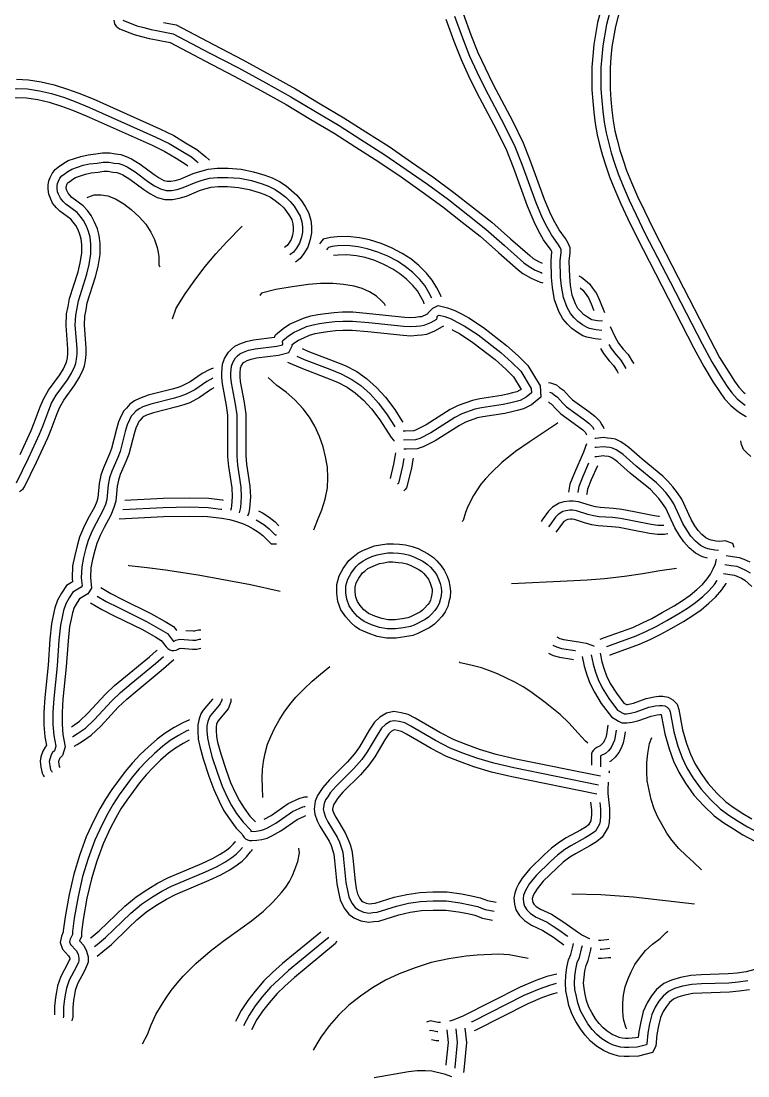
# Model space of a CAD drawing. Header units: millimetres. Extents: x 0 to 915, y 0 to 2130.
# Drawn here: x 458.6 to 618, y 1368.1 to 1599.5 of the extents above; entities that cross this region are included whole.
import ezdxf

# ---------------------------------------------------------------- set-up
doc = ezdxf.new("R2010")
doc.units = ezdxf.units.MM
doc.layers.add('ENGRAVE', color=5, linetype='CONTINUOUS')

msp = doc.modelspace()

# ---------------------------------------------------------------- linework, layer by layer
at = {"layer": 'ENGRAVE'}
for points in [[(586.341, 1604.085), (585.076, 1599.239), (584.233, 1594.392), (584.023, 1591.866), (583.812, 1589.444), (583.812, 1584.494), (584.023, 1581.967), (584.23, 1579.587), (584.546, 1577.062), (584.973, 1574.604), (585.502, 1572.489), (586.128, 1570.089), (586.864, 1567.776), (587.703, 1565.363), (588.85, 1562.548), (590.192, 1559.45), (591.737, 1556.156), (593.685, 1552.157), (599.186, 1541.459), (606.212, 1527.815), (608.381, 1523.788), (610.457, 1520.361), (611.82, 1518.264), (612.936, 1516.703), (614.336, 1515.186), (615.613, 1514.141), (616.429, 1513.558), (617.544, 1512.861), (617.643, 1512.834)], [(588.253, 1603.493), (587.033, 1598.815), (586.219, 1594.137), (586.016, 1591.696), (585.812, 1589.357), (585.812, 1584.578), (586.016, 1582.137), (586.219, 1579.798), (586.524, 1577.357), (586.931, 1575.018), (587.439, 1572.984), (588.05, 1570.645), (588.761, 1568.408), (589.575, 1566.069), (590.694, 1563.323), (592.016, 1560.272), (593.541, 1557.018), (595.473, 1553.052), (600.965, 1542.374), (607.982, 1528.747), (610.117, 1524.781), (612.151, 1521.425), (613.473, 1519.391), (614.49, 1517.967), (615.711, 1516.645), (616.829, 1515.73), (617.185, 1515.476), (617.421, 1515.307)], [(590.165, 1602.9), (588.989, 1598.39), (588.205, 1593.882), (588.008, 1591.527), (587.812, 1589.27), (587.812, 1584.661), (588.008, 1582.307), (588.208, 1580.009), (588.503, 1577.653), (588.889, 1575.433), (589.377, 1573.479), (589.971, 1571.201), (590.659, 1569.04), (591.447, 1566.775), (592.538, 1564.098), (593.839, 1561.095), (595.346, 1557.881), (597.262, 1553.948), (602.743, 1543.289), (609.751, 1529.679), (611.854, 1525.774), (613.845, 1522.489), (615.126, 1520.518), (616.045, 1519.232), (617.085, 1518.105), (617.434, 1517.82)], [(478.965, 1599.758), (479.016, 1599.28), (479.18, 1598.828), (479.446, 1598.428), (479.801, 1598.104), (480.222, 1597.873), (483.384, 1596.608), (485.041, 1596.166), (486.729, 1595.744), (488.313, 1595.428), (491.284, 1594.871), (498.951, 1590.84), (505.346, 1587.491), (511.324, 1584.248), (516.776, 1581.22), (522.144, 1577.978), (527.309, 1574.94), (532.057, 1571.909), (537.113, 1568.674), (541.963, 1565.339), (546.616, 1562.103), (551.145, 1558.781), (555.386, 1555.449), (559.31, 1552.329), (563.34, 1548.803), (567.655, 1545.003), (568.714, 1544.179), (570.471, 1543.124), (572.487, 1542.294), (572.881, 1542.202), (573.079, 1542.155)], [(480.965, 1599.73), (484.016, 1598.51), (485.541, 1598.103), (487.168, 1597.696), (488.694, 1597.391), (491.948, 1596.781), (499.88, 1592.611), (506.287, 1589.256), (512.287, 1586.001), (517.778, 1582.95), (523.168, 1579.696), (528.355, 1576.645), (533.134, 1573.595), (538.219, 1570.34), (543.1, 1566.984), (547.778, 1563.73), (552.355, 1560.374), (556.626, 1557.018), (560.592, 1553.866), (564.66, 1550.306), (568.931, 1546.544), (569.846, 1545.832), (571.372, 1544.917), (572.668, 1544.383), (572.948, 1544.267)], [(489.835, 1599.212), (492.612, 1598.691), (500.809, 1594.382), (507.228, 1591.02), (513.249, 1587.755), (518.781, 1584.681), (524.192, 1581.414), (529.4, 1578.351), (534.211, 1575.28), (539.325, 1572.007), (544.238, 1568.629), (548.941, 1565.358), (553.564, 1561.967), (557.866, 1558.587), (561.873, 1555.402), (565.979, 1551.809), (570.207, 1548.085), (570.979, 1547.485), (572.272, 1546.709), (572.632, 1546.56), (572.886, 1546.456)], [(585.85, 1529.703), (584.515, 1529.814), (582.698, 1530.178), (581.87, 1530.509), (580.655, 1531.238), (579.437, 1532.09), (578.458, 1533.069), (577.45, 1534.203), (576.559, 1535.859), (575.632, 1538.406), (575.185, 1541.093), (574.968, 1543.263), (574.86, 1547.033), (575.067, 1548.892), (575.067, 1549.006), (574.886, 1549.29), (574.699, 1549.588), (573.245, 1551.562), (572.145, 1553.543), (571.182, 1555.468), (569.713, 1558.931), (566.653, 1567.396), (565.167, 1571.16), (562.979, 1575.635), (558.605, 1583.875), (556.855, 1587.478), (555.192, 1591.012), (553.633, 1595.065), (551.877, 1599.921)], [(586.016, 1531.696), (584.795, 1531.798), (583.27, 1532.103), (582.761, 1532.306), (581.744, 1532.917), (580.728, 1533.628), (579.914, 1534.442), (579.1, 1535.357), (578.389, 1536.679), (577.575, 1538.917), (577.168, 1541.357), (576.965, 1543.391), (576.863, 1546.95), (577.067, 1548.781), (577.067, 1549.391), (576.863, 1549.9), (576.355, 1550.713), (574.931, 1552.645), (573.914, 1554.476), (572.999, 1556.306), (571.575, 1559.662), (568.524, 1568.103), (566.999, 1571.967), (564.761, 1576.544), (560.389, 1584.781), (558.66, 1588.34), (557.033, 1591.798), (555.507, 1595.764), (553.778, 1600.544)], [(586.182, 1533.689), (585.075, 1533.781), (583.842, 1534.028), (583.653, 1534.104), (582.834, 1534.595), (582.018, 1535.166), (581.37, 1535.815), (580.751, 1536.511), (580.218, 1537.499), (579.518, 1539.427), (579.152, 1541.621), (578.962, 1543.519), (578.866, 1546.868), (579.067, 1548.67), (579.067, 1549.776), (578.654, 1550.808), (578.01, 1551.838), (576.617, 1553.729), (575.683, 1555.409), (574.816, 1557.145), (573.437, 1560.393), (570.395, 1568.81), (568.83, 1572.775), (566.544, 1577.452), (562.172, 1585.687), (560.464, 1589.203), (558.873, 1592.584), (557.381, 1596.463), (555.68, 1601.167)], [(457.575, 1586.783), (460.21, 1586.673), (463.037, 1586.238), (465.836, 1585.592), (468.809, 1584.636), (471.315, 1583.697), (474.423, 1582.453), (489.029, 1575.917), (492.086, 1574.441), (494.711, 1572.866), (497.182, 1571.361), (499.12, 1569.747), (499.795, 1569.194), (499.952, 1569.066)], [(417.697, 1568.533), (419.134, 1569.73), (421.473, 1571.154), (424.016, 1572.679), (426.965, 1574.103), (441.507, 1580.611), (444.558, 1581.832), (446.999, 1582.747), (449.846, 1583.662), (452.49, 1584.272), (455.134, 1584.679), (457.575, 1584.781), (460.016, 1584.679), (462.66, 1584.272), (465.304, 1583.662), (468.151, 1582.747), (470.592, 1581.832), (473.643, 1580.611), (488.185, 1574.103), (491.134, 1572.679), (493.677, 1571.154), (496.016, 1569.73), (497.114, 1568.815), (497.453, 1568.533)], [(419.94, 1567.798), (420.301, 1568.099), (422.508, 1569.442), (424.967, 1570.918), (427.808, 1572.289), (442.287, 1578.769), (445.281, 1579.967), (447.656, 1580.858), (450.378, 1581.732), (452.868, 1582.307), (455.329, 1582.686), (457.575, 1582.779), (459.821, 1582.686), (462.282, 1582.307), (464.772, 1581.732), (467.494, 1580.858), (469.869, 1579.967), (472.863, 1578.769), (487.342, 1572.289), (490.183, 1570.918), (492.642, 1569.442), (494.849, 1568.099), (495.21, 1567.798)], [(458.413, 1504.488), (460.826, 1509.717), (461.509, 1511.375), (462.827, 1514.924), (463.503, 1516.614), (464.646, 1518.557), (467.092, 1521.92), (467.908, 1523.28), (468.528, 1524.607), (468.662, 1525.01), (468.815, 1525.7), (468.897, 1526.6), (468.897, 1527.65), (468.487, 1532.78), (468.601, 1535.295), (468.934, 1536.958), (469.259, 1538.692), (471.104, 1544.535), (471.581, 1546.54), (471.948, 1548.648), (471.948, 1550.479), (471.777, 1551.761), (471.536, 1552.727), (471.111, 1553.745), (470.62, 1554.726), (470.066, 1555.44), (469.53, 1556.052), (467.143, 1557.843), (466.378, 1558.607), (465.527, 1559.6), (464.986, 1560.817), (464.68, 1561.583), (464.524, 1562.673), (464.524, 1563.623), (464.701, 1564.506), (465.003, 1565.262), (465.44, 1566.136), (466.118, 1566.984), (466.825, 1567.549), (467.772, 1568.26), (468.97, 1568.925), (471.692, 1569.832), (473.309, 1570.178), (474.994, 1570.389), (476.439, 1570.611), (478.094, 1570.611), (479.311, 1570.39), (480.47, 1570.274), (481.689, 1569.868), (482.835, 1569.359), (484.744, 1568.123), (487.806, 1565.878), (488.911, 1565.141), (489.93, 1564.593), (490.669, 1564.408), (491.477, 1564.408), (492.403, 1564.562), (493.495, 1564.898), (496.343, 1566.119), (497.818, 1566.573), (499.621, 1567.023), (501.593, 1567.256), (504.025, 1567.256), (506.866, 1567.037), (509.623, 1566.486), (512.101, 1565.731), (513.683, 1565.166), (515.327, 1564.345), (516.732, 1563.408), (517.963, 1562.401), (519.136, 1561.345), (520.12, 1560.115), (520.926, 1558.849), (521.653, 1557.515), (522.19, 1555.905), (522.321, 1554.465), (522.321, 1553.075), (522.064, 1551.662), (521.543, 1549.969), (520.645, 1548.558), (519.817, 1547.454), (518.775, 1546.672)], [(457.575, 1498.239), (460.219, 1503.628), (462.66, 1508.917), (463.372, 1510.645), (464.694, 1514.205), (465.304, 1515.73), (466.321, 1517.459), (468.761, 1520.815), (469.677, 1522.34), (470.389, 1523.866), (470.592, 1524.476), (470.795, 1525.391), (470.897, 1526.51), (470.897, 1527.73), (470.49, 1532.815), (470.592, 1535.052), (470.897, 1536.578), (471.202, 1538.205), (473.033, 1544.001), (473.541, 1546.137), (473.948, 1548.476), (473.948, 1550.611), (473.744, 1552.137), (473.439, 1553.357), (472.931, 1554.578), (472.321, 1555.798), (471.609, 1556.713), (470.897, 1557.527), (468.456, 1559.357), (467.846, 1559.967), (467.236, 1560.679), (466.829, 1561.595), (466.626, 1562.103), (466.524, 1562.815), (466.524, 1563.425), (466.626, 1563.933), (466.829, 1564.442), (467.134, 1565.052), (467.541, 1565.561), (468.05, 1565.967), (468.863, 1566.578), (469.778, 1567.086), (472.219, 1567.9), (473.643, 1568.205), (475.27, 1568.408), (476.592, 1568.611), (477.914, 1568.611), (479.033, 1568.408), (480.05, 1568.306), (480.965, 1568.001), (481.88, 1567.595), (483.609, 1566.476), (486.66, 1564.239), (487.88, 1563.425), (489.202, 1562.713), (490.422, 1562.408), (491.643, 1562.408), (492.863, 1562.611), (494.185, 1563.018), (497.033, 1564.239), (498.355, 1564.645), (499.982, 1565.052), (501.711, 1565.256), (503.948, 1565.256), (506.592, 1565.052), (509.134, 1564.544), (511.473, 1563.832), (512.897, 1563.323), (514.321, 1562.611), (515.541, 1561.798), (516.66, 1560.883), (517.677, 1559.967), (518.49, 1558.95), (519.202, 1557.832), (519.812, 1556.713), (520.219, 1555.493), (520.321, 1554.374), (520.321, 1553.256), (520.117, 1552.137), (519.711, 1550.815), (518.999, 1549.696), (518.389, 1548.883), (517.575, 1548.272)], [(458.301, 1496.375), (458.736, 1496.61), (459.1, 1496.944), (459.371, 1497.358), (462.025, 1502.769), (464.493, 1508.116), (465.234, 1509.916), (466.56, 1513.485), (467.104, 1514.847), (467.995, 1516.361), (470.431, 1519.71), (471.445, 1521.4), (472.25, 1523.124), (472.522, 1523.941), (472.776, 1525.082), (472.897, 1526.419), (472.897, 1527.81), (472.494, 1532.849), (472.583, 1534.809), (472.861, 1536.197), (473.146, 1537.717), (474.962, 1543.468), (475.501, 1545.734), (475.948, 1548.303), (475.948, 1550.744), (475.712, 1552.513), (475.343, 1553.988), (474.751, 1555.41), (474.021, 1556.869), (473.152, 1557.987), (472.264, 1559.001), (469.77, 1560.872), (469.315, 1561.327), (468.945, 1561.759), (468.672, 1562.372), (468.572, 1562.623), (468.524, 1562.957), (468.524, 1563.227), (468.551, 1563.361), (468.655, 1563.622), (468.828, 1563.968), (468.964, 1564.138), (469.275, 1564.386), (469.954, 1564.896), (470.587, 1565.247), (472.746, 1565.967), (473.977, 1566.231), (475.546, 1566.427), (476.745, 1566.611), (477.734, 1566.611), (478.754, 1566.426), (479.629, 1566.338), (480.241, 1566.134), (480.925, 1565.83), (482.473, 1564.828), (485.513, 1562.599), (486.849, 1561.709), (488.474, 1560.834), (490.176, 1560.408), (491.808, 1560.408), (493.324, 1560.661), (494.875, 1561.138), (497.723, 1562.358), (498.892, 1562.718), (500.343, 1563.081), (501.828, 1563.256), (503.871, 1563.256), (506.318, 1563.067), (508.646, 1562.602), (510.845, 1561.932), (512.111, 1561.48), (513.315, 1560.878), (514.35, 1560.188), (515.357, 1559.365), (516.217, 1558.59), (516.861, 1557.785), (517.479, 1556.815), (517.971, 1555.912), (518.248, 1555.081), (518.321, 1554.283), (518.321, 1553.436), (518.171, 1552.612), (517.878, 1551.661), (517.353, 1550.835), (516.96, 1550.311), (516.375, 1549.872)], [(473.138, 1560.834), (473.236, 1560.883), (474.05, 1561.188), (474.66, 1561.391), (476.185, 1561.391), (477.609, 1561.188), (479.338, 1560.578), (481.168, 1559.459), (482.795, 1558.239), (484.524, 1556.611), (485.948, 1554.984), (487.067, 1553.256), (487.88, 1551.628), (488.49, 1549.9), (488.694, 1548.781), (488.795, 1547.866), (488.795, 1546.035), (488.897, 1545.832), (489.1, 1545.628)], [(491.846, 1534.239), (492.66, 1536.578), (494.592, 1539.73), (496.931, 1542.984), (498.965, 1545.73), (501.304, 1548.476), (503.744, 1551.12), (507.1, 1554.578)], [(550.751, 1539.057), (550.656, 1539.362), (549.838, 1540.998), (548.8, 1542.729), (547.523, 1544.238), (545.865, 1545.895), (544.074, 1547.351), (542.178, 1548.578), (539.892, 1549.775), (537.584, 1550.764), (535.047, 1551.536), (532.85, 1551.976), (530.268, 1552.313), (527.919, 1552.201), (526.502, 1552.083), (524.876, 1551.676), (524.323, 1550.986), (524.047, 1550.641)], [(548.74, 1538.723), (548.083, 1540.035), (547.168, 1541.561), (546.05, 1542.883), (544.524, 1544.408), (542.897, 1545.73), (541.168, 1546.849), (539.033, 1547.967), (536.897, 1548.883), (534.558, 1549.595), (532.524, 1550.001), (530.185, 1550.306), (528.05, 1550.205), (526.829, 1550.103), (526.016, 1549.9), (525.812, 1549.645), (525.609, 1549.391)], [(547.042, 1537.518), (546.934, 1537.861), (546.329, 1539.072), (545.537, 1540.393), (544.577, 1541.527), (543.183, 1542.921), (541.72, 1544.11), (540.159, 1545.12), (538.173, 1546.16), (536.21, 1547.001), (534.07, 1547.653), (532.198, 1548.027), (530.103, 1548.3), (528.18, 1548.209), (527.164, 1548.134)], [(580.948, 1543.679), (581.52, 1543.336), (582.369, 1542.73), (583.332, 1541.904), (583.988, 1540.987), (584.808, 1539.815), (585.514, 1538.284), (586.572, 1535.641)], [(538.542, 1537.05), (538.321, 1537.493), (537.711, 1538.205), (536.592, 1539.222), (535.067, 1540.137), (533.439, 1540.849), (531.711, 1541.357), (529.372, 1541.764), (527.033, 1541.967), (524.287, 1541.967), (521.643, 1541.764), (518.083, 1541.256), (514.524, 1540.645), (511.372, 1539.832), (511.168, 1539.578), (510.965, 1539.323)], [(581.266, 1541.041), (581.846, 1540.544), (582.355, 1539.832), (583.067, 1538.815), (583.677, 1537.493), (584.193, 1536.202), (584.246, 1536.069)], [(504.593, 1492.261), (504.747, 1492.722), (504.81, 1493.1), (504.995, 1495.227), (504.904, 1497.128), (504.2, 1501.856), (503.982, 1504.037), (503.982, 1513.058), (503.702, 1515.205), (502.777, 1519.929), (502.66, 1521.342), (502.66, 1522.407), (502.785, 1524.292), (503.258, 1525.552), (504.088, 1526.936), (504.748, 1527.596), (505.508, 1528.204), (506.614, 1528.757), (507.97, 1529.25), (509.611, 1529.602), (514.188, 1530.186), (514.249, 1530.33), (514.448, 1530.728), (516.072, 1532.081), (517.511, 1533.04), (518.999, 1533.727), (520.565, 1534.398), (522.175, 1534.858), (523.741, 1535.194), (525.366, 1535.41), (527.27, 1535.622), (529.109, 1535.73), (531.389, 1535.73), (535.053, 1535.416), (542.763, 1534.604), (544.101, 1534.515), (545.144, 1534.602), (546.018, 1534.699), (546.538, 1534.764), (547.621, 1535.228), (547.893, 1535.375), (547.914, 1535.575), (548.933, 1536.594), (550.088, 1537.172), (552.121, 1536.664), (553.78, 1536.071), (555.232, 1535.29), (556.84, 1534.432), (560.032, 1532.304), (565.119, 1528.359), (567.654, 1526.141), (569.807, 1523.987), (572.478, 1519.536), (572.609, 1517.061), (570.557, 1515.382), (568.845, 1514.461), (567.403, 1514.1), (566.251, 1513.786), (564.712, 1513.456), (559.932, 1512.744), (558.7, 1512.48), (556.115, 1511.557), (554.786, 1510.848), (549.476, 1507.478), (546.817, 1506.149), (545.496, 1505.709), (543.055, 1505.615), (542.567, 1505.596)], [(506.49, 1491.628), (506.694, 1492.239), (506.795, 1492.849), (506.999, 1495.188), (506.897, 1497.323), (506.185, 1502.103), (505.982, 1504.137), (505.982, 1513.188), (505.677, 1515.527), (504.761, 1520.205), (504.66, 1521.425), (504.66, 1522.34), (504.761, 1523.866), (505.067, 1524.679), (505.677, 1525.696), (506.083, 1526.103), (506.592, 1526.51), (507.406, 1526.917), (508.524, 1527.323), (509.948, 1527.628), (514.728, 1528.239), (515.948, 1528.544), (516.05, 1528.747), (515.948, 1529.256), (516.05, 1529.459), (517.27, 1530.476), (518.49, 1531.289), (519.812, 1531.9), (521.236, 1532.51), (522.66, 1532.917), (524.083, 1533.222), (525.609, 1533.425), (527.439, 1533.628), (529.168, 1533.73), (531.304, 1533.73), (534.863, 1533.425), (542.592, 1532.611), (544.117, 1532.51), (545.338, 1532.611), (546.253, 1532.713), (547.067, 1532.815), (548.49, 1533.425), (549.812, 1534.137), (549.914, 1534.442), (549.914, 1534.747), (550.117, 1534.95), (550.321, 1535.052), (551.541, 1534.747), (552.965, 1534.239), (554.287, 1533.527), (555.812, 1532.713), (558.863, 1530.679), (563.846, 1526.815), (566.287, 1524.679), (568.219, 1522.747), (570.507, 1518.933), (570.558, 1517.967), (569.439, 1517.052), (568.117, 1516.34), (566.897, 1516.035), (565.778, 1515.73), (564.355, 1515.425), (559.575, 1514.713), (558.151, 1514.408), (555.304, 1513.391), (553.778, 1512.578), (548.49, 1509.222), (546.05, 1508.001), (545.134, 1507.696), (542.49, 1507.595)], [(508.388, 1490.996), (508.641, 1491.755), (508.781, 1492.597), (509.003, 1495.148), (508.89, 1497.519), (508.17, 1502.35), (507.982, 1504.237), (507.982, 1513.318), (507.652, 1515.848), (506.745, 1520.481), (506.66, 1521.508), (506.66, 1522.274), (506.737, 1523.439), (506.875, 1523.806), (507.265, 1524.456), (507.419, 1524.61), (507.676, 1524.816), (508.197, 1525.076), (509.078, 1525.397), (510.285, 1525.655), (515.098, 1526.27), (517.325, 1526.826), (518.145, 1528.466), (518.024, 1528.501), (518.468, 1528.871), (519.47, 1529.539), (520.625, 1530.072), (521.907, 1530.622), (523.145, 1530.975), (524.426, 1531.25), (525.852, 1531.44), (527.609, 1531.635), (529.227, 1531.73), (531.218, 1531.73), (534.673, 1531.434), (542.421, 1530.618), (544.134, 1530.504), (545.531, 1530.621), (546.487, 1530.727), (547.595, 1530.865), (549.36, 1531.622), (551.039, 1532.526), (551.36, 1532.699)], [(587.815, 1532.553), (588.905, 1530.192), (589.7, 1528.867), (590.696, 1527.599), (591.793, 1526.393), (592.767, 1524.799), (593.01, 1524.4)], [(553.164, 1531.86), (553.342, 1531.764), (554.785, 1530.995), (557.694, 1529.055), (562.574, 1525.271), (564.92, 1523.218), (566.631, 1521.507), (568.298, 1518.728), (568.011, 1518.555), (567.39, 1518.22), (566.391, 1517.97), (565.305, 1517.674), (563.997, 1517.394), (559.218, 1516.682), (557.603, 1516.336), (554.493, 1515.225), (552.771, 1514.307), (547.505, 1510.965), (545.282, 1509.854), (544.772, 1509.684), (542.885, 1509.611), (542.413, 1509.593)], [(520.271, 1527.681), (521.491, 1527.139), (527.049, 1525.017), (529.699, 1523.957), (532.233, 1522.635), (534.373, 1521.17), (536.584, 1519.18), (538.541, 1517.006), (540.568, 1514.339), (542.17, 1511.869), (542.356, 1511.582)], [(585.725, 1527.717), (586.399, 1526.593), (587.64, 1525.014), (588.578, 1523.983), (589.342, 1522.731), (589.597, 1522.314)], [(587.517, 1528.617), (588.05, 1527.73), (589.168, 1526.306), (590.185, 1525.188), (591.08, 1523.723), (591.304, 1523.357)], [(519.136, 1525.997), (520.728, 1525.289), (526.321, 1523.154), (528.863, 1522.137), (531.202, 1520.917), (533.134, 1519.595), (535.168, 1517.764), (536.999, 1515.73), (538.931, 1513.188), (540.558, 1510.679), (540.656, 1510.528)], [(500.73, 1523.371), (499.865, 1523.047), (498.325, 1522.218), (495.689, 1520.393), (493.984, 1519.495), (493.059, 1519.159), (491.731, 1518.78), (486.486, 1517.443), (484.555, 1516.761), (483.489, 1516.228), (482.452, 1515.487), (481.734, 1514.649), (481.152, 1514.067), (480.583, 1512.93), (479.998, 1511.643), (479.543, 1510.049), (478.446, 1505.763), (477.994, 1504.589), (476.663, 1501.516), (476.083, 1499.893), (475.729, 1498.122), (475.43, 1494.937), (475.207, 1494.119), (474.687, 1492.905), (473.291, 1490.313), (472.333, 1488.397), (471.451, 1486.301), (470.899, 1484.425), (470.369, 1482.305), (469.922, 1480.071), (469.807, 1477.315), (469.898, 1476.545), (469.661, 1476.386), (468.562, 1475.715), (467.452, 1474.049), (466.624, 1472.511), (466.015, 1470.808), (465.688, 1469.172), (465.258, 1467.342), (464.938, 1463.929), (464.531, 1458.24), (463.819, 1451.117), (463.609, 1447.966), (463.609, 1445.172), (463.827, 1442.56), (464.168, 1440.598), (464.143, 1440.517), (463.919, 1440.292), (463.374, 1439.384), (462.96, 1438.143), (462.773, 1437.208), (462.921, 1435.876), (463.218, 1434.539), (463.454, 1434.145), (463.691, 1433.752)], [(517.092, 1524.717), (519.964, 1523.44), (525.593, 1521.291), (528.027, 1520.317), (530.171, 1519.199), (531.895, 1518.019), (533.752, 1516.348), (535.457, 1514.454), (537.294, 1512.037), (539.772, 1508.216), (540.321, 1507.588), (540.513, 1507.369)], [(500.674, 1521.211), (499.372, 1520.51), (496.728, 1518.679), (494.795, 1517.662), (493.677, 1517.256), (492.253, 1516.849), (487.067, 1515.527), (485.338, 1514.917), (484.524, 1514.51), (483.812, 1514.001), (483.202, 1513.289), (482.795, 1512.883), (482.389, 1512.069), (481.88, 1510.95), (481.473, 1509.527), (480.355, 1505.154), (479.846, 1503.832), (478.524, 1500.781), (478.016, 1499.357), (477.711, 1497.832), (477.406, 1494.578), (477.1, 1493.459), (476.49, 1492.035), (475.067, 1489.391), (474.151, 1487.561), (473.338, 1485.628), (472.829, 1483.9), (472.321, 1481.866), (471.914, 1479.832), (471.812, 1477.391), (472.016, 1475.662), (471.812, 1475.357), (469.982, 1474.239), (469.168, 1473.018), (468.456, 1471.696), (467.948, 1470.272), (467.643, 1468.747), (467.236, 1467.018), (466.931, 1463.764), (466.524, 1458.069), (465.812, 1450.95), (465.609, 1447.9), (465.609, 1445.256), (465.812, 1442.815), (466.219, 1440.476), (465.914, 1439.459), (465.507, 1439.052), (465.202, 1438.544), (464.897, 1437.628), (464.795, 1437.12), (464.897, 1436.205), (465.1, 1435.289), (465.253, 1435.035), (465.406, 1434.781)], [(522.863, 1487.967), (523.677, 1490.205), (524.592, 1492.34), (525.304, 1494.679), (525.812, 1497.12), (525.914, 1499.357), (525.812, 1501.696), (525.406, 1503.933), (524.897, 1506.171), (524.083, 1508.408), (523.067, 1510.645), (521.846, 1512.679), (520.524, 1514.51), (518.694, 1516.442), (516.761, 1518.171), (514.728, 1519.595), (512.795, 1521.323)], [(500.918, 1519.071), (500.418, 1518.802), (497.766, 1516.966), (495.607, 1515.829), (494.294, 1515.352), (492.775, 1514.918), (487.648, 1513.611), (486.121, 1513.072), (485.559, 1512.791), (485.173, 1512.515), (484.671, 1511.93), (484.439, 1511.698), (484.194, 1511.208), (483.762, 1510.258), (483.404, 1509.004), (482.263, 1504.545), (481.698, 1503.075), (480.385, 1500.046), (479.948, 1498.822), (479.692, 1497.542), (479.381, 1494.218), (478.993, 1492.799), (478.293, 1491.165), (476.842, 1488.47), (475.969, 1486.724), (475.225, 1484.956), (474.76, 1483.375), (474.273, 1481.427), (473.906, 1479.593), (473.817, 1477.467), (474.088, 1475.165), (473.232, 1473.881), (471.401, 1472.762), (470.885, 1471.987), (470.289, 1470.881), (469.88, 1469.737), (469.597, 1468.322), (469.214, 1466.694), (468.924, 1463.599), (468.517, 1457.898), (467.806, 1450.784), (467.609, 1447.833), (467.609, 1445.339), (467.798, 1443.07), (468.27, 1440.353), (467.685, 1438.401), (467.096, 1437.812), (467.03, 1437.703), (466.834, 1437.114), (466.817, 1437.032), (466.873, 1436.533), (466.982, 1436.04), (467.12, 1435.81)], [(574.324, 1520.28), (574.728, 1520.218), (576.033, 1519.728), (576.748, 1519.156), (577.583, 1518.56), (578.916, 1517.116), (579.588, 1516.444), (583.133, 1513.883), (584.482, 1512.872), (585.57, 1511.784), (586.041, 1510.998), (586.348, 1510.386), (586.45, 1510.181)], [(574.544, 1518.151), (575.033, 1517.967), (575.541, 1517.561), (576.253, 1517.052), (577.473, 1515.73), (578.287, 1514.917), (581.948, 1512.272), (583.168, 1511.357), (583.982, 1510.544), (584.287, 1510.035), (584.329, 1509.951)], [(574.292, 1515.999), (574.629, 1515.755), (574.923, 1515.544), (576.031, 1514.344), (576.986, 1513.389), (580.762, 1510.662), (581.855, 1509.843), (582.393, 1509.304), (582.532, 1509.072), (582.676, 1508.785)], [(576.378, 1511.374), (575.961, 1511.097), (570.05, 1507.188), (567.1, 1505.154), (564.05, 1502.713), (561.711, 1500.476), (560.49, 1499.154), (559.473, 1497.933), (557.846, 1495.493), (556.626, 1493.052), (556.117, 1491.73), (555.609, 1490.001), (555.406, 1489.798)], [(582.656, 1506.795), (582.019, 1504.976), (580.006, 1500.447), (578.995, 1497.975), (578.768, 1496.612), (578.669, 1496.217)], [(615.05, 1484.072), (614.749, 1484.972), (613.079, 1485.529), (611.928, 1485.401), (611.085, 1485.478), (610.016, 1485.656), (609.529, 1485.778), (608.798, 1486.176), (607.939, 1486.88), (607.122, 1487.778), (606.418, 1488.834), (605.581, 1490.228), (603.527, 1494.644), (602.598, 1496.038), (601.593, 1497.378), (600.48, 1498.602), (599.359, 1499.723), (594.841, 1503.42), (591.945, 1506.006), (591.094, 1506.614), (590.148, 1507.205), (588.98, 1507.789), (588.033, 1507.947), (587.219, 1508.049), (586.354, 1508.193), (584.663, 1507.967), (584.49, 1507.967)], [(618.723, 1504.02), (617.808, 1504.804), (617.057, 1505.555), (616.621, 1506.646), (616.552, 1507.057), (616.484, 1507.469)], [(540.722, 1504.851), (540.612, 1503.919), (540.328, 1502.31), (539.574, 1499.168)], [(611.591, 1483.424), (610.829, 1483.493), (609.609, 1483.696), (608.795, 1483.9), (607.677, 1484.51), (606.558, 1485.425), (605.541, 1486.544), (604.728, 1487.764), (603.812, 1489.289), (601.778, 1493.662), (600.965, 1494.883), (600.05, 1496.103), (599.033, 1497.222), (598.016, 1498.239), (593.541, 1501.9), (590.694, 1504.442), (589.982, 1504.95), (589.168, 1505.459), (588.355, 1505.866), (587.744, 1505.967), (586.931, 1506.069), (586.321, 1506.171), (584.795, 1505.967), (584.49, 1505.967)], [(609.176, 1481.743), (608.062, 1482.021), (606.555, 1482.843), (605.177, 1483.971), (603.96, 1485.309), (603.037, 1486.694), (602.043, 1488.351), (600.029, 1492.68), (599.332, 1493.727), (598.506, 1494.827), (597.585, 1495.841), (596.672, 1496.754), (592.241, 1500.379), (589.443, 1502.878), (588.869, 1503.287), (588.189, 1503.713), (587.729, 1503.942), (587.456, 1503.988), (586.642, 1504.09), (586.288, 1504.149), (584.928, 1503.967), (584.49, 1503.967)], [(542.588, 1503.606), (542.287, 1501.9), (541.372, 1498.137), (541.168, 1497.933)], [(544.612, 1503.683), (544.572, 1503.338), (544.245, 1501.489), (543.182, 1497.119), (542.882, 1496.819), (542.582, 1496.519)], [(583.119, 1502.525), (581.846, 1499.662), (580.931, 1497.425), (580.728, 1496.205), (580.707, 1496.122)], [(585.066, 1501.982), (583.686, 1498.877), (582.867, 1496.875), (582.687, 1495.797), (582.642, 1495.616)], [(481.4, 1494.443), (489.746, 1494.848), (495.514, 1494.951), (499.825, 1494.846), (502.735, 1494.482), (502.93, 1494.458)], [(480.952, 1492.419), (489.812, 1492.849), (495.507, 1492.95), (499.677, 1492.849), (502.466, 1492.5), (502.615, 1492.481)], [(598.671, 1490.883), (598.454, 1490.883), (597.124, 1491.06), (593.113, 1491.862), (590.39, 1492.386), (588.54, 1492.603), (585.639, 1492.803), (584.593, 1492.978), (583.513, 1493.248), (580.855, 1494.098), (579.733, 1494.239), (578.888, 1494.239), (577.652, 1494.101), (576.633, 1493.761), (575.216, 1492.912), (574.315, 1492.01), (572.948, 1490.096), (572.693, 1489.74)], [(480.12, 1490.376), (489.879, 1490.85), (495.501, 1490.95), (499.528, 1490.852), (502.642, 1490.462), (504.321, 1490.183), (505.628, 1489.809), (507.209, 1489.344), (508.342, 1488.821), (509.559, 1488.166), (510.718, 1487.453), (511.655, 1486.686), (513.492, 1484.849), (514.248, 1484.849), (514.626, 1484.849)], [(510.714, 1492.087), (511.557, 1491.633), (513.043, 1490.719), (514.342, 1489.656), (515.135, 1488.849)], [(599.596, 1488.893), (599.134, 1488.883), (598.321, 1488.883), (596.795, 1489.086), (592.728, 1489.9), (590.083, 1490.408), (588.355, 1490.611), (585.406, 1490.815), (584.185, 1491.018), (582.965, 1491.323), (580.422, 1492.137), (579.609, 1492.239), (578.999, 1492.239), (578.083, 1492.137), (577.473, 1491.933), (576.456, 1491.323), (575.846, 1490.713), (574.575, 1488.933), (574.321, 1488.578)], [(600.516, 1487.027), (599.721, 1486.883), (598.188, 1486.883), (596.467, 1487.112), (592.343, 1487.937), (589.777, 1488.43), (588.169, 1488.62), (585.172, 1488.826), (583.778, 1489.059), (582.417, 1489.399), (579.99, 1490.175), (579.484, 1490.239), (579.109, 1490.239), (578.515, 1490.173), (578.314, 1490.106), (577.696, 1489.735), (577.377, 1489.416), (576.202, 1487.771), (575.948, 1487.415)], [(510.169, 1490.109), (510.558, 1489.9), (511.88, 1489.086), (512.999, 1488.171), (514.321, 1486.849), (514.626, 1486.849)], [(585.675, 1463.916), (586.613, 1464.307), (592.787, 1466.533), (594.935, 1467.51), (596.991, 1468.489), (599.261, 1469.772), (601.863, 1471.273), (603.718, 1472.445), (605.349, 1473.596), (606.875, 1474.836), (608.065, 1475.934), (609.13, 1477.177), (609.825, 1478.219), (610.463, 1479.404), (610.948, 1480.456), (611.104, 1481.236), (611.15, 1481.465)], [(613.248, 1482.32), (614.694, 1482.113), (616.129, 1481.874), (617.188, 1481.477), (618.472, 1480.894)], [(515.439, 1474.442), (508.931, 1475.866), (497.439, 1478.001), (490.321, 1479.12), (486.253, 1479.628), (482.287, 1480.035), (482.185, 1480.137)], [(602.389, 1479.425), (598.728, 1478.917), (594.965, 1478.306), (590.999, 1477.696), (586.626, 1477.188), (582.761, 1476.883), (578.389, 1476.679), (566.185, 1476.069)], [(612.965, 1480.34), (614.389, 1480.137), (615.609, 1479.933), (616.422, 1479.628), (617.541, 1479.12), (618.558, 1478.51)], [(587.037, 1462.317), (587.338, 1462.442), (593.541, 1464.679), (595.778, 1465.696), (597.914, 1466.713), (600.253, 1468.035), (602.897, 1469.561), (604.829, 1470.781), (606.558, 1472.001), (608.185, 1473.323), (609.507, 1474.544), (610.728, 1475.967), (611.27, 1476.781), (611.342, 1476.889)], [(612.682, 1478.36), (614.083, 1478.16), (615.089, 1477.993), (615.657, 1477.78), (616.61, 1477.346), (617.369, 1476.891), (618.941, 1475.493)], [(476.075, 1475.274), (478.267, 1473.959), (480.836, 1472.674), (487.086, 1469.601), (490.21, 1467.831), (492.084, 1466.706), (492.602, 1466.029), (492.744, 1465.844)], [(587.758, 1460.45), (588.062, 1460.577), (594.295, 1462.825), (596.622, 1463.883), (598.837, 1464.938), (601.245, 1466.298), (603.931, 1467.848), (605.941, 1469.117), (607.767, 1470.406), (609.495, 1471.811), (610.95, 1473.153), (612.325, 1474.758), (613.257, 1476.157), (613.313, 1476.26)], [(473.865, 1471.936), (476.341, 1470.45), (479.059, 1469.091), (485.216, 1466.063), (488.194, 1464.375), (489.371, 1463.669), (490.461, 1462.244), (490.8, 1461.897), (491.213, 1461.643), (491.674, 1461.494), (492.158, 1461.462), (492.636, 1461.547), (493.079, 1461.744), (493.309, 1461.882), (493.622, 1461.952), (496.249, 1461.764), (497.177, 1461.764), (498.05, 1461.967)], [(475.305, 1473.404), (477.304, 1472.205), (479.948, 1470.883), (486.151, 1467.832), (489.202, 1466.103), (490.728, 1465.188), (492.05, 1463.459), (492.558, 1463.764), (493.473, 1463.967), (496.321, 1463.764), (496.931, 1463.764), (497.744, 1463.967), (498.05, 1463.967)], [(494.733, 1465.882), (496.392, 1465.764), (496.685, 1465.764), (497.498, 1465.967), (497.774, 1465.967), (498.05, 1465.967)], [(575.236, 1462.645), (576.05, 1462.239), (577.168, 1461.933), (580.132, 1461.498), (580.263, 1461.478)], [(576.13, 1464.434), (576.767, 1464.116), (577.578, 1463.895), (580.981, 1463.394), (582.603, 1463.047), (583.826, 1462.602), (584.19, 1462.481), (584.357, 1462.425)], [(469.655, 1444.748), (469.906, 1444.898), (471.457, 1445.993), (473.237, 1447.68), (477.101, 1451.849), (479.13, 1453.771), (481.521, 1455.746), (486.787, 1460.101), (488.234, 1461.367), (488.469, 1461.573)], [(469.904, 1442.573), (469.982, 1442.611), (470.999, 1443.222), (472.728, 1444.442), (474.66, 1446.272), (478.524, 1450.442), (480.456, 1452.272), (482.795, 1454.205), (488.083, 1458.578), (489.865, 1460.136)], [(574.342, 1460.857), (575.332, 1460.361), (576.758, 1459.972), (579.392, 1459.585), (579.805, 1459.524)], [(583.677, 1460.51), (584.083, 1458.476), (584.592, 1456.747), (585.202, 1455.12), (586.117, 1453.289), (587.541, 1450.95), (589.473, 1448.408), (590.592, 1447.747), (590.897, 1447.595), (591.406, 1447.595), (592.321, 1447.696), (593.541, 1448.001), (596.287, 1449.018), (597.812, 1449.323), (598.626, 1449.425), (599.236, 1449.425), (599.846, 1449.323), (600.355, 1449.018), (600.761, 1448.611), (600.965, 1448.001), (601.778, 1443.628), (602.694, 1440.476), (603.609, 1437.933), (604.626, 1435.696), (606.05, 1433.459), (607.778, 1431.018), (609.812, 1428.781), (611.948, 1426.747), (613.88, 1425.323), (615.914, 1424.001), (617.948, 1422.781), (624.05, 1419.527)], [(585.638, 1460.902), (586.027, 1458.955), (586.49, 1457.381), (587.038, 1455.92), (587.869, 1454.258), (589.196, 1452.078), (590.828, 1449.93), (591.395, 1449.596), (591.63, 1449.632), (591.966, 1449.669), (592.949, 1449.915), (595.74, 1450.948), (597.492, 1451.299), (598.501, 1451.425), (599.402, 1451.425), (600.55, 1451.234), (601.595, 1450.607), (602.51, 1449.692), (602.906, 1448.503), (603.727, 1444.091), (604.597, 1441.094), (605.463, 1438.687), (606.389, 1436.652), (607.71, 1434.574), (609.34, 1432.274), (611.244, 1430.18), (613.236, 1428.282), (615.019, 1426.968), (616.974, 1425.698), (618.934, 1424.522)], [(470.254, 1440.512), (470.945, 1440.857), (472.091, 1441.545), (473.999, 1442.891), (476.082, 1444.865), (479.947, 1449.035), (481.783, 1450.774), (484.069, 1452.663), (489.379, 1457.054), (492.117, 1459.472)], [(511.677, 1429.188), (511.575, 1431.425), (511.473, 1433.561), (511.575, 1435.391), (511.778, 1437.12), (512.185, 1438.95), (512.694, 1440.883), (513.406, 1442.611), (514.219, 1444.34), (515.236, 1446.171), (516.355, 1447.9), (517.575, 1449.628), (518.897, 1451.256), (520.626, 1452.984), (522.456, 1454.713), (524.287, 1456.239), (526.321, 1457.967)], [(582.905, 1441.159), (582.456, 1441.595), (580.829, 1443.323), (578.795, 1445.561), (576.863, 1447.391), (573.609, 1450.035), (570.456, 1452.374), (568.728, 1453.493), (566.897, 1454.51), (565.067, 1455.425), (563.134, 1456.34), (561.202, 1457.052), (559.575, 1457.662), (557.236, 1458.272), (554.897, 1458.781), (554.694, 1458.984)], [(581.716, 1460.118), (582.14, 1457.997), (582.694, 1456.113), (583.366, 1454.319), (584.366, 1452.321), (585.886, 1449.822), (588.118, 1446.886), (589.635, 1445.99), (590.425, 1445.595), (591.516, 1445.595), (592.675, 1445.723), (594.133, 1446.088), (596.834, 1447.088), (598.133, 1447.348), (598.75, 1447.425), (599.048, 1447.425), (599.113, 1447.018), (599.83, 1443.166), (600.791, 1439.858), (601.755, 1437.18), (602.863, 1434.741), (604.389, 1432.343), (606.217, 1429.763), (608.381, 1427.382), (610.66, 1425.212), (612.741, 1423.678), (614.854, 1422.305), (616.962, 1421.04), (623.034, 1417.802)], [(500.626, 1450.878), (500.572, 1450.763), (500.183, 1450.309), (498.55, 1448.349), (498.071, 1447.552), (497.653, 1446.437), (497.372, 1445.17), (497.372, 1443.765), (497.487, 1442.029), (497.834, 1440.413), (498.574, 1437.662), (499.82, 1433.925), (500.873, 1430.976), (502.042, 1428.425), (503.022, 1426.465), (504.234, 1424.593), (505.783, 1422.49), (507.033, 1421.241), (507.216, 1420.953), (507.254, 1420.85), (507.519, 1420.457), (507.868, 1420.138), (508.283, 1419.91), (508.74, 1419.785), (509.214, 1419.772), (510.352, 1419.876), (511.421, 1419.994), (512.578, 1420.284), (513.627, 1420.808), (515.583, 1421.895), (519.177, 1424.391), (520.767, 1425.113), (521.083, 1425.257)], [(502.626, 1450.849), (502.626, 1450.544), (502.321, 1449.73), (501.711, 1449.018), (500.185, 1447.188), (499.88, 1446.679), (499.575, 1445.866), (499.372, 1444.95), (499.372, 1443.832), (499.473, 1442.306), (499.778, 1440.883), (500.49, 1438.239), (501.711, 1434.578), (502.728, 1431.73), (503.846, 1429.289), (504.761, 1427.459), (505.88, 1425.73), (507.304, 1423.798), (509.033, 1422.069), (509.033, 1421.764), (510.151, 1421.866), (511.067, 1421.967), (511.88, 1422.171), (512.694, 1422.578), (514.524, 1423.595), (518.185, 1426.137), (520.422, 1427.154), (520.829, 1427.256), (520.959, 1427.288)], [(504.626, 1450.849), (504.626, 1450.181), (504.069, 1448.697), (503.238, 1447.727), (501.821, 1446.026), (501.689, 1445.806), (501.497, 1445.295), (501.372, 1444.731), (501.372, 1443.898), (501.459, 1442.584), (501.723, 1441.352), (502.406, 1438.815), (503.601, 1435.23), (504.582, 1432.485), (505.65, 1430.154), (506.501, 1428.452), (507.526, 1426.868), (508.825, 1425.106), (509.771, 1424.159), (510.071, 1423.859)], [(495.579, 1446.278), (494.105, 1445.623), (492.161, 1444.543), (490.214, 1443.353), (488.444, 1442.026), (486.53, 1440.325), (484.736, 1438.636), (483.026, 1436.82), (481.424, 1434.897), (478.506, 1430.937), (477.133, 1428.824), (475.854, 1426.693), (474.589, 1424.163), (472.911, 1420.597), (471.44, 1416.498), (470.185, 1412.421), (469.139, 1407.921), (468.31, 1403.052), (467.88, 1399.935), (467.88, 1399.66), (467.448, 1398.796), (467.215, 1397.399), (467.712, 1395.91), (469.032, 1394.48), (469.213, 1394.117), (469.304, 1393.755), (469.192, 1393.497), (468.9, 1392.854), (467.333, 1389.93), (466.619, 1387.906), (466.384, 1386.616), (466.17, 1385.327), (465.948, 1383.332), (465.949, 1381.515)], [(585.7, 1433.894), (567.118, 1437.651), (562.833, 1438.647), (559.188, 1439.731), (556.229, 1440.816), (553.587, 1441.892), (550.46, 1443.456), (545.097, 1446.593), (543.523, 1447.44), (541.997, 1447.822), (540.417, 1448.109), (538.79, 1447.748), (537.284, 1446.844), (536.156, 1445.716), (534.996, 1443.976), (532.874, 1440.338), (531.77, 1438.774), (530.155, 1436.969), (526.28, 1433.094), (524.809, 1431.397), (524.251, 1430.503), (523.625, 1429.628), (523.16, 1428.386), (522.869, 1426.645), (523.056, 1425.525), (523.565, 1424.125), (524.161, 1422.932), (526.176, 1419.608), (526.603, 1418.668), (526.955, 1417.7), (527.203, 1416.791), (527.385, 1415.431), (527.897, 1410.304), (528.222, 1408.465), (528.588, 1406.758), (529.502, 1404.93), (530.514, 1403.628), (531.621, 1402.837), (533.156, 1402.14), (534.924, 1401.845), (536.013, 1401.981), (537.103, 1402.102), (541.486, 1403.459), (543.986, 1404.036), (546.443, 1404.414), (549.036, 1404.51), (551.811, 1404.51), (554.573, 1404.129), (556.616, 1403.74), (558.179, 1403.372), (559.838, 1402.75), (562.03, 1402.311)], [(495.382, 1444.002), (494.999, 1443.832), (493.168, 1442.815), (491.338, 1441.696), (489.711, 1440.476), (487.88, 1438.849), (486.151, 1437.222), (484.524, 1435.493), (482.999, 1433.662), (480.151, 1429.798), (478.829, 1427.764), (477.609, 1425.73), (476.389, 1423.289), (474.761, 1419.832), (473.338, 1415.866), (472.117, 1411.9), (471.1, 1407.527), (470.287, 1402.747), (469.88, 1399.798), (469.88, 1399.188), (469.372, 1398.171), (469.27, 1397.561), (469.473, 1396.95), (470.694, 1395.628), (471.1, 1394.815), (471.304, 1394.001), (471.304, 1393.391), (471.202, 1393.086), (470.694, 1391.967), (469.168, 1389.12), (468.558, 1387.391), (468.355, 1386.272), (468.151, 1385.052), (467.948, 1383.222), (467.948, 1381.188), (467.846, 1380.883)], [(585.304, 1431.933), (566.694, 1435.696), (562.321, 1436.713), (558.558, 1437.832), (555.507, 1438.95), (552.761, 1440.069), (549.507, 1441.696), (544.117, 1444.849), (542.795, 1445.561), (541.575, 1445.866), (540.456, 1446.069), (539.541, 1445.866), (538.524, 1445.256), (537.711, 1444.442), (536.694, 1442.917), (534.558, 1439.256), (533.338, 1437.527), (531.609, 1435.595), (527.744, 1431.73), (526.422, 1430.205), (525.914, 1429.391), (525.406, 1428.679), (525.1, 1427.866), (524.897, 1426.645), (524.999, 1426.035), (525.406, 1424.917), (525.914, 1423.9), (527.948, 1420.544), (528.456, 1419.425), (528.863, 1418.306), (529.168, 1417.188), (529.372, 1415.662), (529.88, 1410.578), (530.185, 1408.849), (530.49, 1407.425), (531.202, 1406.001), (531.914, 1405.086), (532.626, 1404.578), (533.744, 1404.069), (534.965, 1403.866), (535.778, 1403.967), (536.694, 1404.069), (540.965, 1405.391), (543.609, 1406.001), (546.253, 1406.408), (548.999, 1406.51), (551.948, 1406.51), (554.897, 1406.103), (557.033, 1405.696), (558.761, 1405.289), (560.389, 1404.679), (562.422, 1404.272)], [(584.907, 1429.973), (566.269, 1433.742), (561.809, 1434.779), (557.928, 1435.933), (554.785, 1437.085), (551.936, 1438.246), (548.554, 1439.937), (543.138, 1443.105), (542.067, 1443.681), (541.153, 1443.91), (540.496, 1444.029), (540.292, 1443.984), (539.764, 1443.667), (539.265, 1443.168), (538.391, 1441.857), (536.242, 1438.173), (534.905, 1436.279), (533.062, 1434.22), (529.209, 1430.366), (528.036, 1429.013), (527.577, 1428.279), (527.186, 1427.731), (527.041, 1427.345), (526.925, 1426.645), (526.941, 1426.546), (527.246, 1425.708), (527.666, 1424.867), (529.72, 1421.479), (530.309, 1420.182), (530.771, 1418.912), (531.133, 1417.585), (531.358, 1415.894), (531.863, 1410.851), (532.148, 1409.232), (532.393, 1408.092), (532.902, 1407.073), (533.314, 1406.544), (533.63, 1406.318), (534.333, 1405.999), (535.006, 1405.886), (535.544, 1405.954), (536.284, 1406.036), (540.444, 1407.323), (543.231, 1407.967), (546.063, 1408.402), (548.962, 1408.51), (552.085, 1408.51), (555.221, 1408.077), (557.449, 1407.653), (559.344, 1407.207), (560.939, 1406.609), (562.815, 1406.234)], [(587.305, 1445.055), (587.001, 1443.001), (586.849, 1442.393), (586.621, 1441.785), (586.371, 1441.285), (585.971, 1440.819), (585.671, 1440.519), (584.883, 1440.161), (584.492, 1439.926), (584.164, 1439.608), (583.916, 1439.224), (583.763, 1438.794), (583.711, 1438.34), (583.711, 1436.7), (583.711, 1436.326)], [(589.17, 1443.997), (588.965, 1442.611), (588.761, 1441.798), (588.456, 1440.984), (588.05, 1440.171), (587.439, 1439.459), (586.829, 1438.849), (585.711, 1438.34), (585.711, 1436.205), (585.687, 1435.927)], [(495.508, 1441.827), (494.176, 1441.087), (492.462, 1440.039), (490.977, 1438.926), (489.23, 1437.373), (487.566, 1435.807), (486.022, 1434.166), (484.573, 1432.428), (481.796, 1428.659), (480.526, 1426.704), (479.363, 1424.767), (478.188, 1422.416), (476.612, 1419.066), (475.236, 1415.233), (474.05, 1411.378), (473.062, 1407.132), (472.264, 1402.443), (471.88, 1399.661), (471.88, 1398.716), (471.414, 1397.782), (471.515, 1397.687), (472.356, 1396.777), (472.987, 1395.513), (473.304, 1394.247), (473.304, 1393.067), (473.066, 1392.354), (472.487, 1391.08), (471.003, 1388.31), (470.497, 1386.876), (470.325, 1385.929), (470.133, 1384.777), (469.948, 1383.111), (469.948, 1380.863), (469.846, 1380.557), (469.744, 1380.25)], [(591.134, 1443.604), (590.929, 1442.221), (590.674, 1441.202), (590.292, 1440.184), (589.728, 1439.056), (588.908, 1438.099), (587.987, 1437.178), (587.701, 1437.048)], [(607.88, 1413.323), (606.151, 1415.052), (604.524, 1416.476), (602.897, 1418.001), (601.372, 1419.832), (600.253, 1421.357), (598.219, 1425.018), (597.507, 1426.747), (596.795, 1428.781), (595.982, 1432.849), (595.88, 1434.883), (595.88, 1436.917), (596.083, 1438.849), (596.49, 1441.086), (596.999, 1442.408)], [(587.62, 1435.06), (587.594, 1434.759), (587.577, 1434.556)], [(587.407, 1432.574), (587.4, 1432.493), (587.304, 1431.053), (587.304, 1430.122), (587.711, 1426.766), (587.711, 1425.138), (587.595, 1423.753), (587.418, 1422.688), (586.115, 1420.516), (584.818, 1419.508), (583.36, 1418.611), (580.208, 1416.882), (579.007, 1416.143), (577.539, 1415.042), (576.105, 1413.704), (573.144, 1410.842), (571.787, 1409.213), (571.296, 1408.394), (570.97, 1407.743), (570.77, 1407.21), (570.746, 1407.065), (570.802, 1406.559), (570.896, 1406.183), (571.116, 1405.831), (571.629, 1405.318), (572.552, 1404.702), (574.96, 1403.599), (576.417, 1402.703), (577.7, 1401.847), (580.649, 1399.712), (581.733, 1398.989), (583.053, 1398.329), (583.343, 1398.256)], [(511.968, 1424.462), (513.465, 1425.294), (517.193, 1427.883), (519.761, 1429.05), (520.881, 1429.33), (521.268, 1429.373), (521.41, 1429.389)], [(583.504, 1428.227), (583.711, 1426.525), (583.711, 1425.305), (583.623, 1424.249), (583.597, 1424.094), (583.069, 1423.215), (582.535, 1422.8), (581.349, 1422.07), (578.197, 1420.341), (576.754, 1419.453), (574.967, 1418.113), (573.35, 1416.604), (570.209, 1413.568), (568.516, 1411.536), (567.787, 1410.32), (567.299, 1409.344), (566.888, 1408.25), (566.709, 1407.175), (566.856, 1405.85), (567.169, 1404.599), (567.966, 1403.324), (569.08, 1402.21), (570.598, 1401.198), (573.071, 1400.065), (574.259, 1399.334), (575.416, 1398.562), (577.689, 1396.917)], [(585.536, 1428.085), (585.711, 1426.645), (585.711, 1425.222), (585.609, 1424.001), (585.507, 1423.391), (584.592, 1421.866), (583.677, 1421.154), (582.355, 1420.34), (579.202, 1418.611), (577.88, 1417.798), (576.253, 1416.578), (574.728, 1415.154), (571.677, 1412.205), (570.151, 1410.374), (569.541, 1409.357), (569.134, 1408.544), (568.829, 1407.73), (568.728, 1407.12), (568.829, 1406.205), (569.033, 1405.391), (569.541, 1404.578), (570.355, 1403.764), (571.575, 1402.95), (574.016, 1401.832), (575.338, 1401.018), (576.558, 1400.205), (578.401, 1398.87), (578.559, 1398.756)], [(473.839, 1398.364), (473.996, 1398.493), (475.761, 1399.963), (479.377, 1403.478), (481.367, 1405.364), (483.838, 1407.405), (486.404, 1409.116), (488.528, 1410.39), (490.787, 1411.573), (498.259, 1414.746), (500.604, 1415.821), (502.296, 1416.761), (503.693, 1417.693), (504.452, 1418.283), (505.136, 1418.967), (505.605, 1419.495), (505.697, 1419.599)], [(474.719, 1396.5), (475.27, 1396.95), (477.1, 1398.476), (480.761, 1402.035), (482.694, 1403.866), (485.033, 1405.798), (487.473, 1407.425), (489.507, 1408.645), (491.643, 1409.764), (499.067, 1412.917), (501.507, 1414.035), (503.338, 1415.052), (504.863, 1416.069), (505.778, 1416.781), (506.592, 1417.595), (507.174, 1418.249)], [(475.289, 1394.382), (476.543, 1395.408), (478.44, 1396.988), (482.146, 1400.592), (484.02, 1402.367), (486.227, 1404.191), (488.543, 1405.735), (490.487, 1406.901), (492.499, 1407.955), (499.874, 1411.087), (502.411, 1412.249), (504.38, 1413.343), (506.033, 1414.446), (507.105, 1415.279), (508.048, 1416.222), (508.971, 1417.261), (509.202, 1417.583), (509.347, 1417.787)], [(485.236, 1375.188), (486.355, 1377.222), (487.168, 1379.357), (488.185, 1381.595), (489.406, 1383.628), (490.422, 1385.256), (491.541, 1386.883), (492.863, 1388.51), (494.185, 1390.035), (496.931, 1392.781), (500.083, 1395.527), (502.931, 1397.662), (509.134, 1402.137), (511.778, 1404.272), (513.914, 1406.306), (515.744, 1408.34), (516.66, 1409.561), (517.473, 1410.781), (518.185, 1412.103), (518.694, 1413.425), (519.304, 1415.154), (519.711, 1417.086), (519.507, 1418.103)], [(606.355, 1405.798), (592.931, 1407.323), (585.812, 1407.832), (579.406, 1408.035)], [(524.34, 1399.652), (515.964, 1392.771), (513.777, 1390.792), (511.854, 1388.976), (509.929, 1386.73), (508.321, 1384.694), (506.897, 1382.503), (505.843, 1380.483), (505.632, 1380.079)], [(526.016, 1398.578), (525.914, 1398.374), (525.812, 1398.272), (517.27, 1391.256), (515.134, 1389.323), (513.304, 1387.595), (511.473, 1385.459), (509.948, 1383.527), (508.626, 1381.493), (507.406, 1379.154)], [(527.805, 1397.683), (527.558, 1397.189), (527.157, 1396.789), (518.576, 1389.74), (516.492, 1387.855), (514.754, 1386.213), (513.018, 1384.188), (511.575, 1382.36), (510.355, 1380.483), (509.179, 1378.229)], [(585.307, 1397.933), (585.803, 1397.933), (587.094, 1398.077), (587.524, 1398.125)], [(591.49, 1378.364), (591.304, 1378.849), (590.795, 1380.578), (590.592, 1382.306), (590.592, 1384.137), (590.795, 1385.866), (591.1, 1387.696), (591.711, 1389.323), (592.422, 1390.95), (593.236, 1392.578), (594.253, 1394.001), (595.575, 1395.628), (597.1, 1397.052), (598.829, 1398.272), (600.131, 1399.574), (600.456, 1399.9)], [(618.435, 1387.053), (616.155, 1386.727), (614.014, 1386.513), (607.962, 1386.308), (605.99, 1386.214), (604.19, 1385.854), (602.687, 1385.412), (601.737, 1384.974), (600.866, 1384.248), (600.157, 1383.381), (599.487, 1382.292), (598.898, 1380.947), (598.442, 1379.122), (598.066, 1377.243), (597.84, 1374.634), (597.156, 1373.267), (594.045, 1372.489), (591.969, 1372.374), (590.888, 1372.374), (589.729, 1372.503), (588.71, 1372.758), (587.587, 1373.132), (586.365, 1373.743), (584.853, 1374.673), (583.516, 1375.767), (582.337, 1377.065), (581.303, 1378.443), (580.311, 1380.097), (579.503, 1381.596), (578.799, 1383.592), (578.464, 1385.155), (578.131, 1386.818), (578.011, 1388.505), (578.126, 1390.234), (578.349, 1391.903), (578.716, 1393.615), (579.231, 1394.748), (579.702, 1396.789), (579.796, 1397.197)], [(618.05, 1389.018), (615.914, 1388.713), (613.88, 1388.51), (607.88, 1388.306), (605.744, 1388.205), (603.711, 1387.798), (601.982, 1387.289), (600.66, 1386.679), (599.439, 1385.662), (598.524, 1384.544), (597.711, 1383.222), (596.999, 1381.595), (596.49, 1379.561), (596.083, 1377.527), (595.88, 1375.188), (595.778, 1374.984), (593.744, 1374.476), (591.914, 1374.374), (590.999, 1374.374), (590.083, 1374.476), (589.27, 1374.679), (588.355, 1374.984), (587.338, 1375.493), (586.016, 1376.306), (584.897, 1377.222), (583.88, 1378.34), (582.965, 1379.561), (582.05, 1381.086), (581.338, 1382.408), (580.728, 1384.137), (580.422, 1385.561), (580.117, 1387.086), (580.016, 1388.51), (580.117, 1390.035), (580.321, 1391.561), (580.626, 1392.984), (581.134, 1394.103), (581.643, 1396.306), (581.744, 1396.747)], [(619.559, 1391.457), (617.665, 1390.984), (615.673, 1390.699), (613.747, 1390.506), (607.799, 1390.305), (605.499, 1390.195), (603.231, 1389.742), (601.277, 1389.167), (599.582, 1388.385), (598.012, 1387.077), (596.891, 1385.706), (595.934, 1384.151), (595.099, 1382.242), (594.538, 1380), (594.101, 1377.81), (593.994, 1376.59), (593.444, 1376.462), (591.858, 1376.374), (591.109, 1376.374), (590.438, 1376.449), (589.83, 1376.601), (589.122, 1376.837), (588.311, 1377.242), (587.178, 1377.939), (586.278, 1378.676), (585.423, 1379.616), (584.627, 1380.678), (583.788, 1382.075), (583.172, 1383.22), (582.656, 1384.681), (582.381, 1385.966), (582.103, 1387.354), (582.02, 1388.515), (582.109, 1389.836), (582.293, 1391.218), (582.536, 1392.354), (583.038, 1393.458), (583.584, 1395.824), (583.693, 1396.297)], [(585.65, 1395.933), (585.914, 1395.933), (587.287, 1396.086), (587.744, 1396.137)], [(569.846, 1393.9), (565.677, 1394.713), (563.338, 1394.815), (558.66, 1394.611), (556.219, 1394.408), (552.456, 1393.798), (548.592, 1392.984), (545.033, 1391.866), (541.575, 1390.544), (538.524, 1389.12), (535.677, 1387.493), (533.033, 1385.662), (530.49, 1383.628), (528.253, 1381.493), (526.219, 1379.154), (524.389, 1376.611), (523.473, 1375.188), (522.66, 1373.764)], [(585.19, 1393.933), (586.025, 1393.933), (587.48, 1394.095), (587.965, 1394.149)], [(576.15, 1390.469), (573.938, 1389.916), (571.554, 1389.049), (568.089, 1387.58), (555.389, 1381.179), (553.326, 1380.335), (552.919, 1380.218), (552.606, 1380.129)], [(576.025, 1388.377), (574.524, 1388.001), (572.287, 1387.188), (568.931, 1385.764), (557.534, 1380.02), (557.451, 1379.978)], [(576.194, 1386.357), (575.11, 1386.086), (573.02, 1385.326), (569.772, 1383.948), (558.365, 1378.199), (558.035, 1378.033)], [(550.639, 1379.832), (550.126, 1379.832), (548.376, 1380.207), (547.964, 1380.07), (547.553, 1379.933)], [(550.034, 1377.832), (549.914, 1377.832), (548.49, 1378.137), (548.185, 1378.035)], [(551.992, 1378.236), (552.277, 1375.485), (551.822, 1370.707), (551.804, 1370.515)], [(553.982, 1378.442), (554.287, 1375.493), (553.771, 1370.072), (553.748, 1369.839)], [(555.971, 1378.648), (556.297, 1375.501), (555.713, 1369.37), (555.67, 1368.923)], [(550.241, 1375.832), (549.702, 1375.832), (548.624, 1376.073)], [(536.069, 1367.806), (543.624, 1369.133), (545.526, 1369.357), (547.361, 1369.357), (548.724, 1369.233), (551.41, 1368.562), (553.024, 1367.985)]]:
    msp.add_lwpolyline(points, dxfattribs=at)
for points in [[(548.305, 1466.52), (545.63, 1465.182), (544.566, 1464.784), (542.804, 1464.431), (540.879, 1464.205), (538.756, 1464.205), (536.692, 1464.569), (534.739, 1465.258), (532.853, 1466.083), (531.9, 1466.764), (531.026, 1467.513), (529.825, 1468.835), (528.791, 1470.385), (528.132, 1472.231), (527.88, 1473.995), (527.88, 1475.942), (528.423, 1477.844), (529.298, 1479.468), (530.53, 1481.192), (531.462, 1481.991), (532.571, 1482.854), (533.595, 1483.366), (534.818, 1483.922), (536.169, 1484.413), (537.469, 1484.65), (538.867, 1484.883), (540.336, 1484.883), (541.647, 1484.773), (542.927, 1484.657), (544.398, 1484.289), (545.722, 1483.808), (547.788, 1482.775), (549.069, 1481.878), (549.844, 1481.103), (550.768, 1480.064), (551.451, 1479.107), (552.068, 1477.75), (552.446, 1476.742), (552.7, 1475.597), (552.843, 1474.456), (552.703, 1473.198), (552.471, 1472.152), (552.208, 1471.1), (551.633, 1469.95), (550.971, 1469.023), (550.048, 1467.985), (549.279, 1467.216)], [(547.27, 1468.239), (544.829, 1467.018), (544.016, 1466.713), (542.49, 1466.408), (540.761, 1466.205), (538.931, 1466.205), (537.202, 1466.51), (535.473, 1467.12), (533.846, 1467.832), (533.134, 1468.34), (532.422, 1468.95), (531.406, 1470.069), (530.592, 1471.289), (530.083, 1472.713), (529.88, 1474.137), (529.88, 1475.662), (530.287, 1477.086), (530.999, 1478.408), (532.016, 1479.832), (532.728, 1480.442), (533.643, 1481.154), (534.456, 1481.561), (535.575, 1482.069), (536.694, 1482.476), (537.812, 1482.679), (539.033, 1482.883), (540.253, 1482.883), (541.473, 1482.781), (542.592, 1482.679), (543.812, 1482.374), (544.931, 1481.967), (546.761, 1481.052), (547.778, 1480.34), (548.389, 1479.73), (549.202, 1478.815), (549.711, 1478.103), (550.219, 1476.984), (550.524, 1476.171), (550.728, 1475.256), (550.829, 1474.442), (550.728, 1473.527), (550.524, 1472.611), (550.321, 1471.798), (549.914, 1470.984), (549.406, 1470.272), (548.592, 1469.357), (547.982, 1468.747)], [(546.235, 1469.957), (544.029, 1468.854), (543.465, 1468.643), (542.177, 1468.385), (540.644, 1468.205), (539.106, 1468.205), (537.712, 1468.451), (536.208, 1468.982), (534.839, 1469.581), (534.369, 1469.916), (533.819, 1470.388), (532.986, 1471.303), (532.393, 1472.194), (532.035, 1473.196), (531.88, 1474.279), (531.88, 1475.382), (532.15, 1476.328), (532.7, 1477.349), (533.502, 1478.471), (533.993, 1478.892), (534.714, 1479.454), (535.318, 1479.755), (536.332, 1480.216), (537.218, 1480.538), (538.156, 1480.709), (539.198, 1480.883), (540.17, 1480.883), (541.3, 1480.788), (542.257, 1480.701), (543.226, 1480.459), (544.139, 1480.127), (545.735, 1479.329), (546.488, 1478.802), (546.933, 1478.357), (547.637, 1477.566), (547.97, 1477.099), (548.37, 1476.219), (548.602, 1475.6), (548.755, 1474.914), (548.815, 1474.428), (548.752, 1473.855), (548.577, 1473.071), (548.434, 1472.496), (548.195, 1472.019), (547.84, 1471.522), (547.136, 1470.73), (546.685, 1470.278)]]:
    msp.add_lwpolyline(points, close=True, dxfattribs=at)

doc.saveas('drawing.dxf')
